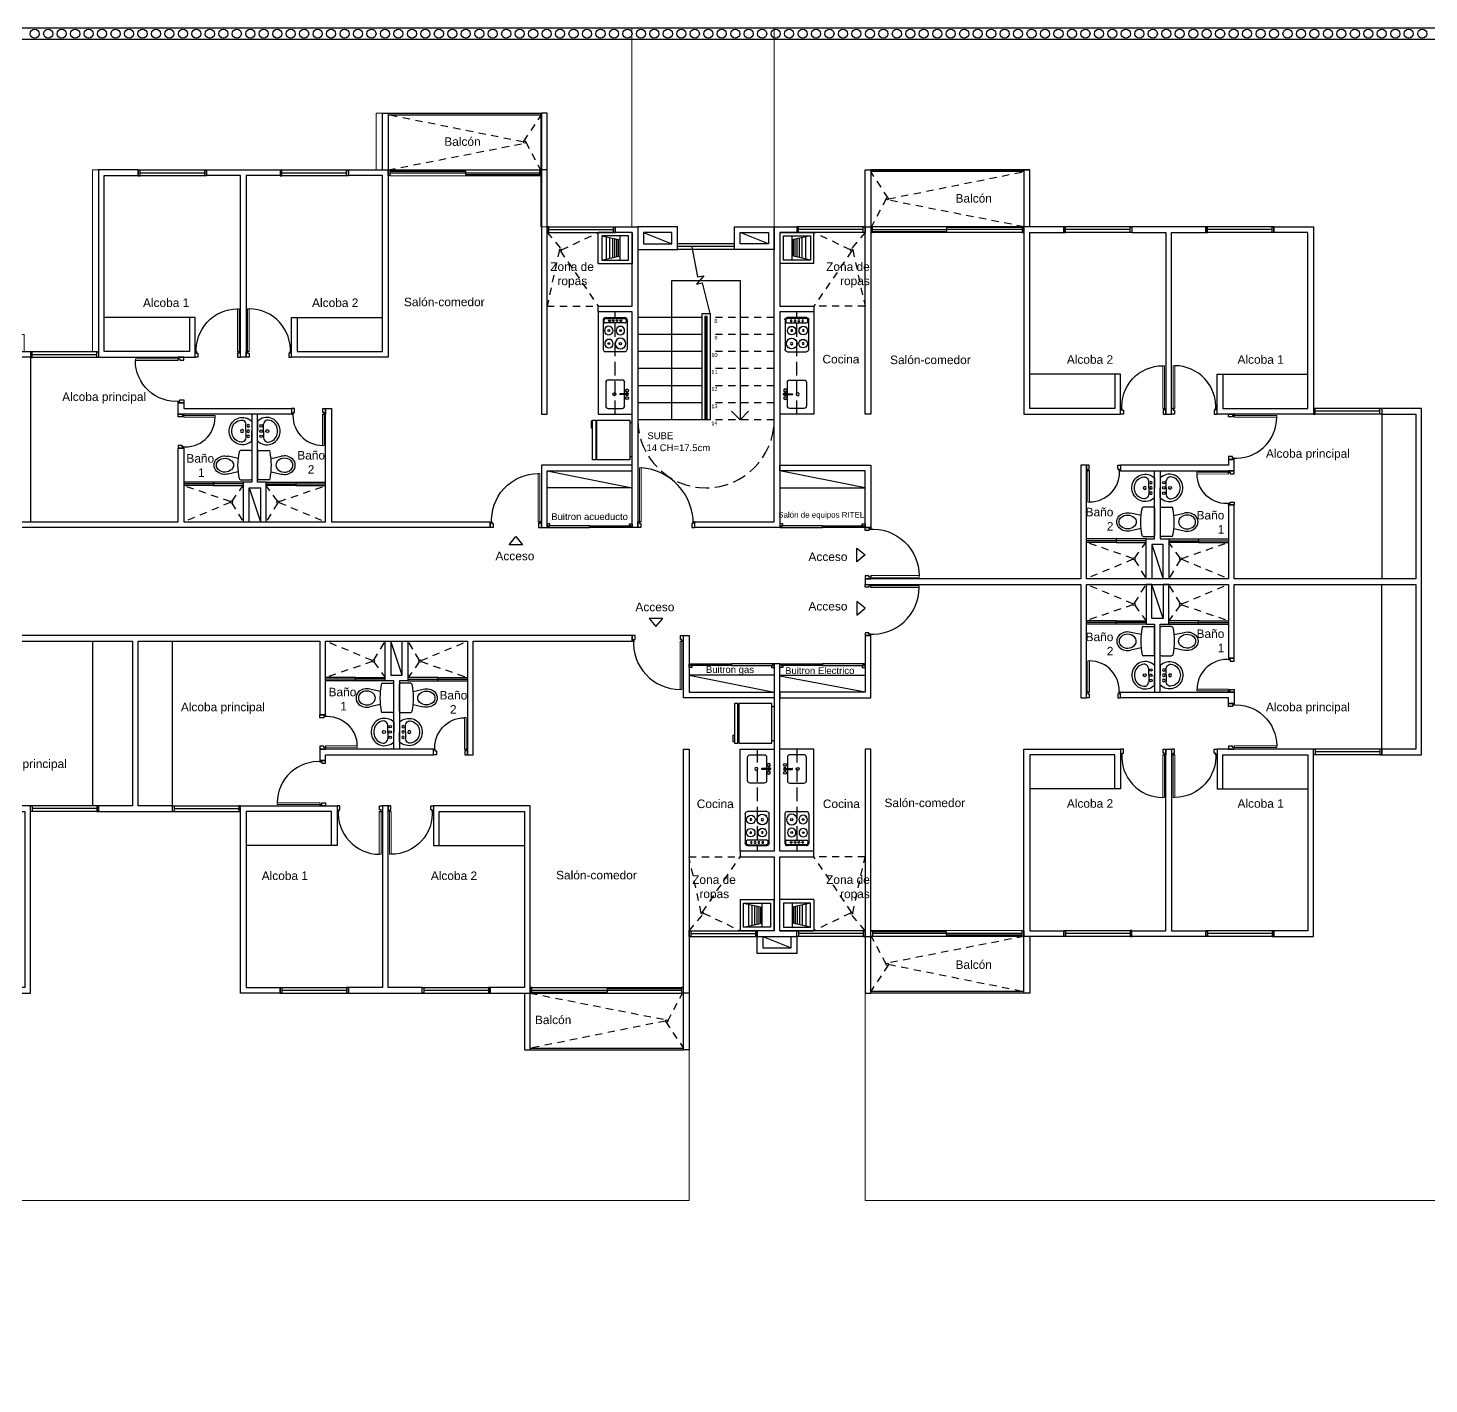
# Model space of a CAD drawing. Header units: metres. Extents: x 0 to 570, y -16 to 122.
# Drawn here: x 371.13 to 395.81, y 79.67 to 103.55 of the extents above; entities that cross this region are included whole.
import ezdxf

# ---------------------------------------------------------------- set-up
doc = ezdxf.new("R2010")
doc.units = ezdxf.units.M
doc.linetypes.add('ACAD_ISO02W100', pattern=[15, 12, -3])
doc.linetypes.add('DASHED2', pattern=[9.525, 6.35, -3.175])
for name, color, linetype in [('ARQ- MUROS MAMPOSTERIA', 40, 'Continuous'), ('ARQ-MOBILIARIO URBANO', 252, 'Continuous'), ('ARQ-MUEBLES', 253, 'Continuous'), ('ARQ-MUEBLES FIJOS', 252, 'Continuous'), ('ARQ-MUROS BAJOS', 252, 'Continuous'), ('ARQ-MUROS MAMPOSTERIA', 7, 'Continuous'), ('ARQ-MUROS VACIADOS', 7, 'Continuous'), ('ARQ-PROYECCIONES', 252, 'ACAD_ISO02W100'), ('ARQ-PUERTAS', 252, 'Continuous'), ('ARQ-SUELO', 252, 'Continuous'), ('ARQ-TEXTO', 7, 'Continuous'), ('ARQ-VENTANAS', 252, 'Continuous')]:
    doc.layers.add(name, color=color, linetype=linetype)
doc.layers.add('ARQ-ZONAS VERDES', color=82, linetype='Continuous', lineweight=13)
doc.styles.get("Standard").update_dxf_attribs({"font": 'arial.ttf'})

# ---------------------------------------------------------------- blocks, each defined once
blk = doc.blocks.new('reja')
at = {"layer": 'ARQ-MOBILIARIO URBANO'}
for points in [[(132.436, 234.341), (132.442, 285.041), (87.754, 285.041), (87.754, 279.341)], [(132.236, 234.341), (132.242, 284.841), (87.954, 284.841), (87.954, 279.341)]]:
    blk.add_lwpolyline(points, dxfattribs=at)
for centre in [(99.83, 284.94), (100.067, 284.94), (100.304, 284.94), (100.542, 284.94), (100.779, 284.94), (101.016, 284.94), (101.253, 284.94), (101.491, 284.94), (101.728, 284.94), (101.965, 284.94), (102.202, 284.94), (102.44, 284.94), (102.677, 284.94), (102.914, 284.94), (103.152, 284.94), (103.389, 284.94), (103.626, 284.94), (103.863, 284.94), (104.101, 284.94), (104.338, 284.94), (104.575, 284.94), (104.812, 284.94), (105.05, 284.94), (105.287, 284.94), (105.524, 284.94), (105.761, 284.94), (105.999, 284.94), (106.236, 284.94), (106.473, 284.94), (106.711, 284.94), (106.948, 284.94), (107.185, 284.94), (107.422, 284.94), (107.66, 284.94), (107.897, 284.94), (108.134, 284.94), (108.371, 284.94), (108.609, 284.94), (108.846, 284.94), (109.083, 284.94), (109.32, 284.94), (109.558, 284.94), (109.795, 284.94), (110.032, 284.94), (110.27, 284.94), (110.507, 284.94), (110.744, 284.94), (110.981, 284.94), (111.219, 284.94), (111.456, 284.94), (111.693, 284.94), (111.93, 284.94), (112.168, 284.94), (112.405, 284.94), (112.642, 284.94), (112.879, 284.94), (113.117, 284.94), (113.354, 284.94), (113.591, 284.94), (113.828, 284.94), (114.066, 284.94), (114.303, 284.94), (114.54, 284.94), (114.778, 284.94), (115.015, 284.94), (115.252, 284.94), (115.489, 284.94), (115.727, 284.94), (115.964, 284.94), (116.201, 284.94), (116.438, 284.94), (116.676, 284.94), (116.913, 284.94), (117.15, 284.94), (117.387, 284.94), (117.625, 284.94), (117.862, 284.94), (118.099, 284.94), (118.337, 284.94), (118.574, 284.94), (118.811, 284.94), (119.048, 284.94), (119.286, 284.94), (119.523, 284.94), (119.76, 284.94), (119.997, 284.94), (120.235, 284.94), (120.472, 284.94), (120.709, 284.94), (120.946, 284.94), (121.184, 284.94), (121.421, 284.94), (121.658, 284.94), (121.896, 284.94), (122.133, 284.94), (122.37, 284.94), (122.607, 284.94), (122.845, 284.94), (123.082, 284.94), (123.319, 284.94), (123.556, 284.94), (123.794, 284.94), (124.031, 284.94), (124.268, 284.94)]:
    blk.add_circle(centre, 0.08, dxfattribs=at)
blk = doc.blocks.new('Lavadero')
at = {"layer": 'ARQ-MUEBLES FIJOS'}
for p, q in [((92.851, -13.811), (92.851, -13.307)), ((93.401, -13.307), (92.851, -13.307)), ((93.401, -13.307), (93.401, -13.811)), ((92.908, -13.362), (93.204, -13.429)), ((92.984, -13.736), (92.984, -13.379)), ((93.039, -13.724), (93.039, -13.391)), ((93.085, -13.713), (93.085, -13.402)), ((93.122, -13.705), (93.122, -13.41)), ((93.154, -13.698), (93.154, -13.417)), ((93.181, -13.691), (93.181, -13.424)), ((93.204, -13.753), (93.204, -13.362)), ((92.908, -13.753), (93.204, -13.686)), ((92.851, -13.811), (93.401, -13.811))]:
    blk.add_line(p, q, dxfattribs=at)
blk.add_lwpolyline([(92.908, -13.753), (93.343, -13.753), (93.343, -13.362), (92.908, -13.362)], close=True, dxfattribs=at)
blk = doc.blocks.new('Fogón')
at = {"layer": 'ARQ-MUEBLES FIJOS'}
for p, q in [((91.937, -15.317), (91.937, -14.796)), ((91.953, -14.836), (91.953, -14.796)), ((91.976, -14.757), (92.316, -14.757)), ((91.976, -14.772), (92.316, -14.772)), ((92.34, -14.796), (92.34, -14.836)), ((92.355, -14.796), (92.355, -15.317)), ((92.324, -14.851), (91.969, -14.851)), ((91.97, -15.046), (91.987, -15.03)), ((91.972, -14.922), (91.987, -14.939)), ((92.094, -15.047), (92.078, -15.03)), ((92.095, -14.923), (92.079, -14.939)), ((92.175, -14.923), (92.192, -14.94)), ((92.175, -15.047), (92.191, -15.031)), ((92.299, -15.048), (92.282, -15.031)), ((92.299, -14.924), (92.283, -14.94)), ((91.973, -15.276), (91.99, -15.26)), ((91.974, -15.152), (91.99, -15.169)), ((92.098, -15.153), (92.081, -15.169)), ((92.097, -15.277), (92.081, -15.26)), ((92.16, -15.14), (92.179, -15.158)), ((92.163, -15.291), (92.18, -15.273)), ((92.311, -15.138), (92.294, -15.156)), ((92.314, -15.289), (92.295, -15.271)), ((92.316, -15.357), (91.976, -15.357))]:
    blk.add_line(p, q, dxfattribs=at)
for centre, radius in [((92.044, -14.812), 0.0158), ((92.111, -14.812), 0.0158), ((92.178, -14.812), 0.0158), ((92.245, -14.812), 0.0158), ((92.033, -14.984), 0.0158), ((92.237, -14.986), 0.0158), ((92.036, -15.215), 0.0158), ((92.237, -15.215), 0.0198)]:
    blk.add_circle(centre, radius, dxfattribs=at)
for centre, radius, start, end in [((91.976, -14.796), 0.0395, 90, 180), ((91.976, -14.796), 0.0237, 90, 180), ((92.316, -14.796), 0.0395, 0, 90), ((92.316, -14.796), 0.0237, 0, 90), ((91.969, -14.836), 0.0158, 180, 270), ((92.033, -14.984), 0.075, 138.017, 221.983), ((92.033, -14.984), 0.075, 48.017, 131.983), ((92.033, -14.984), 0.075, 228.017, 311.983), ((92.033, -14.984), 0.075, 318.017, 41.983), ((92.237, -14.986), 0.075, 138.017, 221.983), ((92.237, -14.986), 0.075, 48.017, 131.983), ((92.237, -14.986), 0.075, 228.017, 311.983), ((92.237, -14.986), 0.075, 318.017, 41.983), ((92.324, -14.836), 0.0158, 270, 0), ((92.036, -15.215), 0.075, 138.017, 221.983), ((92.036, -15.215), 0.075, 48.017, 131.983), ((92.036, -15.215), 0.075, 228.017, 311.983), ((92.036, -15.215), 0.075, 318.017, 41.983), ((92.237, -15.215), 0.094, 138.017, 221.983), ((92.237, -15.215), 0.094, 48.017, 131.983), ((92.237, -15.215), 0.094, 228.017, 311.983), ((92.237, -15.215), 0.094, 318.017, 41.983), ((91.976, -15.317), 0.0395, 180, 270), ((92.316, -15.317), 0.0395, 270, 0)]:
    blk.add_arc(centre, radius, start, end, dxfattribs=at)
blk = doc.blocks.new('Lavaplatos')
at = {"layer": 'ARQ-MUEBLES FIJOS'}
for p, q in [((91.453, -15.998), (91.453, -16.415)), ((91.745, -15.957), (91.495, -15.957)), ((91.786, -16.198), (91.786, -15.998)), ((91.828, -16.198), (91.703, -16.198)), ((91.828, -16.215), (91.703, -16.215)), ((91.786, -16.415), (91.786, -16.215)), ((91.495, -16.457), (91.745, -16.457))]:
    blk.add_line(p, q, dxfattribs=at)
for centre, radius in [((91.606, -16.207), 0.0265), ((91.828, -16.14), 0.025), ((91.828, -16.277), 0.025)]:
    blk.add_circle(centre, radius, dxfattribs=at)
for centre, radius, start, end in [((91.495, -15.998), 0.0417, 90, 180), ((91.745, -15.998), 0.0417, 360, 90), ((91.709, -16.207), 0.0103, 125.728, 234.272), ((91.828, -16.207), 0.025, 199.4712, 160.5288), ((91.826, -16.207), 0.00862, 284.8879, 75.1121), ((91.495, -16.415), 0.0417, 180, 270), ((91.745, -16.415), 0.0417, 270, 360)]:
    blk.add_arc(centre, radius, start, end, dxfattribs=at)
blk = doc.blocks.new('Puerta 0.9')
at = {"layer": 'ARQ-PUERTAS', "lineweight": 15}
for p, q in [((16.185, 5.825), (17.037, 5.826)), ((16.185, 5.795), (16.185, 5.825)), ((16.185, 5.795), (17.037, 5.796))]:
    blk.add_line(p, q, dxfattribs=at)
at = {"layer": 'ARQ-PUERTAS'}
for points in [[(17.037, 6.671), (17.037, 6.646), (17.067, 6.646), (17.067, 6.621), (17.137, 6.621), (17.137, 6.671), (17.037, 6.671)], [(17.037, 5.826), (17.037, 5.796)], [(17.037, 5.771), (17.037, 5.796), (17.067, 5.796), (17.067, 5.821), (17.137, 5.821), (17.137, 5.771), (17.037, 5.771)]]:
    blk.add_lwpolyline(points, dxfattribs=at)
blk.add_arc((17.007, 5.825), 0.822, 85.8181, 180, dxfattribs=at)
blk = doc.blocks.new('Ventana 1.2')
at = {"layer": 'ARQ-VENTANAS'}
for points in [[(15.55, 11.68), (15.55, 11.58), (15.58, 11.58), (15.58, 11.68), (15.55, 11.68)], [(15.58, 11.63), (16.72, 11.63)], [(16.75, 11.68), (16.75, 11.58), (16.72, 11.58), (16.72, 11.68), (16.75, 11.68)]]:
    blk.add_lwpolyline(points, dxfattribs=at)
blk = doc.blocks.new('Puerta 0.6')
at = {"layer": 'ARQ-PUERTAS', "lineweight": 15}
for p, q in [((20.502, 5.801), (21.055, 5.802)), ((20.502, 5.771), (20.502, 5.801)), ((20.502, 5.771), (21.055, 5.772))]:
    blk.add_line(p, q, dxfattribs=at)
at = {"layer": 'ARQ-PUERTAS'}
for points in [[(21.055, 6.347), (21.055, 6.322), (21.085, 6.322), (21.085, 6.297), (21.155, 6.297), (21.155, 6.347), (21.055, 6.347)], [(21.055, 5.802), (21.055, 5.772)], [(21.055, 5.747), (21.055, 5.772), (21.085, 5.772), (21.085, 5.797), (21.155, 5.797), (21.155, 5.747), (21.055, 5.747)]]:
    blk.add_lwpolyline(points, dxfattribs=at)
blk.add_arc((21.026, 5.801), 0.523, 83.5458, 180, dxfattribs=at)
blk = doc.blocks.new('Puerta 0.8')
at = {"layer": 'ARQ-PUERTAS', "lineweight": 15}
for p, q in [((18.211, 5.844), (18.211, 5.874)), ((18.211, 5.874), (18.963, 5.874)), ((18.211, 5.844), (18.963, 5.844))]:
    blk.add_line(p, q, dxfattribs=at)
at = {"layer": 'ARQ-PUERTAS'}
for points in [[(18.963, 6.619), (18.963, 6.594), (18.993, 6.594), (18.993, 6.569), (19.063, 6.569), (19.063, 6.619), (18.963, 6.619)], [(18.963, 5.874), (18.963, 5.844)], [(18.963, 5.819), (18.963, 5.844), (18.993, 5.844), (18.993, 5.869), (19.063, 5.869), (19.063, 5.819), (18.963, 5.819)]]:
    blk.add_lwpolyline(points, dxfattribs=at)
blk.add_arc((18.934, 5.874), 0.723, 85.2611, 180, dxfattribs=at)
blk = doc.blocks.new('Lavamanos')
at = {"layer": 'ARQ-MUEBLES FIJOS'}
for p, q in [((34.437, 6.668), (34.437, 6.493)), ((34.437, 6.319), (34.437, 6.493)), ((34.541, 6.493), (34.541, 6.615)), ((34.541, 6.493), (34.541, 6.371))]:
    blk.add_line(p, q, dxfattribs=at)
for centre, radius in [((34.5, 6.586), 0.0223), ((34.5, 6.493), 0.0223), ((34.5, 6.4), 0.0223), ((34.61, 6.493), 0.026)]:
    blk.add_circle(centre, radius, dxfattribs=at)
for centre, radius, start, end in [((34.601, 6.501), 0.233, 9.4865, 134.6131), ((34.624, 6.605), 0.0835, 110.8942, 172.9245), ((34.618, 6.629), 0.0594, 82.6194, 114.0846), ((34.602, 6.504), 0.186, 11.3181, 82.6194), ((34.601, 6.485), 0.233, 225.3869, 350.5135), ((34.602, 6.483), 0.186, 277.3806, 348.6819), ((34.637, 6.493), 0.154, 342.3331, 17.6669), ((34.651, 6.493), 0.186, 345.4378, 14.5622), ((34.624, 6.382), 0.0835, 187.0755, 249.1058), ((34.618, 6.358), 0.0594, 245.9154, 277.3806)]:
    blk.add_arc(centre, radius, start, end, dxfattribs=at)
blk = doc.blocks.new('Retrete')
at = {"layer": 'ARQ-MUEBLES FIJOS'}
for p, q in [((34.903, 7.765), (35.083, 7.765)), ((35.122, 7.623), (35.302, 7.663)), ((35.083, 7.248), (34.903, 7.248)), ((35.122, 7.391), (35.302, 7.351))]:
    blk.add_line(p, q, dxfattribs=at)
blk.add_lwpolyline([(34.883, 7.745), (34.883, 7.268)], dxfattribs=at)
for centre, radius, start, end in [((34.903, 7.745), 0.02, 90, 180), ((35.083, 7.745), 0.02, 0, 90), ((33.931, 7.506), 1.196, 348.4979, 11.5021), ((35.358, 7.453), 0.217, 47.7304, 104.9157), ((35.312, 7.507), 0.105, 134.7584, 180), ((35.312, 7.507), 0.105, 180, 225.2416), ((35.358, 7.457), 0.172, 47.7304, 134.0038), ((35.358, 7.556), 0.172, 225.9962, 312.2696), ((35.398, 7.509), 0.108, 359.0117, 45), ((35.398, 7.505), 0.108, 315, 0.9883), ((35.401, 7.509), 0.147, 359.0117, 45), ((35.401, 7.505), 0.147, 315, 0.9883), ((34.903, 7.268), 0.02, 180, 270), ((35.083, 7.268), 0.02, 270, 0), ((35.358, 7.561), 0.217, 255.0843, 312.2696)]:
    blk.add_arc(centre, radius, start, end, dxfattribs=at)
blk = doc.blocks.new('Nevera')
at = {"layer": 'ARQ-MUEBLES'}
for p, q in [((92.077, -16.629), (92.077, -16.747)), ((92.101, -16.629), (92.077, -16.629)), ((92.077, -16.747), (92.101, -16.747)), ((92.761, -16.654), (92.801, -16.654)), ((92.761, -17.254), (92.801, -17.254))]:
    blk.add_line(p, q, dxfattribs=at)
for points in [[(92.161, -17.309), (92.101, -17.309), (92.101, -16.609), (92.161, -16.609)], [(92.761, -16.609), (92.761, -17.309), (92.177, -17.309), (92.177, -16.609)]]:
    blk.add_lwpolyline(points, close=True, dxfattribs=at)
blk.add_lwpolyline([(92.801, -17.254), (92.801, -16.654)], dxfattribs=at)
blk = doc.blocks.new('puerta buitron cerrada')
at = {"layer": 'ARQ-PUERTAS'}
for points in [[(401.447, 27.158), (401.472, 27.158), (401.472, 27.188), (401.497, 27.188), (401.497, 27.223), (401.447, 27.223), (401.447, 27.158)], [(402.947, 27.158), (402.922, 27.158), (402.922, 27.188), (402.897, 27.188), (402.897, 27.223), (402.947, 27.223), (402.947, 27.158)]]:
    blk.add_lwpolyline(points, dxfattribs=at)
for points in [[(401.472, 27.188), (401.472, 27.158), (402.197, 27.158), (402.197, 27.188)], [(402.922, 27.188), (402.922, 27.158), (402.197, 27.158), (402.197, 27.188)]]:
    blk.add_lwpolyline(points, close=True, dxfattribs=at)

msp = doc.modelspace()

# ---------------------------------------------------------------- linework, layer by layer
at = {"layer": 'ARQ- MUROS MAMPOSTERIA'}
for points in [[(384.374, 95.85), (384.374, 95.85)], [(384.374, 91.75), (384.374, 91.75)]]:
    msp.add_lwpolyline(points, dxfattribs=at)
at = {"layer": 'ARQ-MUEBLES FIJOS'}
for points in [[(381.174, 98.55), (381.174, 96.75), (381.774, 96.75)], [(384.974, 98.55), (384.974, 96.75), (384.374, 96.75)], [(373.974, 98.45), (372.474, 98.45)], [(375.874, 98.45), (377.374, 98.45)], [(371.174, 97.75), (371.174, 94.85)], [(390.274, 97.45), (388.774, 97.45)], [(392.174, 97.45), (393.674, 97.45)], [(394.974, 96.75), (394.974, 93.85)], [(394.974, 90.85), (394.974, 93.75)], [(372.274, 89.85), (372.274, 92.75)], [(373.674, 89.85), (373.674, 92.75)], [(383.674, 89.05), (383.674, 90.85), (384.274, 90.85)], [(384.974, 89.05), (384.974, 90.85), (384.374, 90.85)], [(390.274, 90.15), (388.774, 90.15)], [(392.174, 90.15), (393.674, 90.15)], [(376.474, 89.15), (374.974, 89.15)], [(378.374, 89.15), (379.874, 89.15)]]:
    msp.add_lwpolyline(points, dxfattribs=at)
at = {"layer": 'ARQ-MUROS BAJOS'}
msp.add_line((383.144, 96.65), (383.094, 96.65), dxfattribs=at)
for points in [[(377.374, 101.05), (377.374, 102.05), (377.474, 102.05), (377.474, 101.05)], [(377.474, 102.05), (380.174, 102.05)], [(377.474, 102.02), (380.174, 102.02)], [(380.274, 101.05), (380.274, 102.05), (380.174, 102.05), (380.174, 101.05)], [(373.074, 101.05), (374.274, 101.05)], [(373.074, 100.95), (374.274, 100.95)], [(375.574, 101.05), (376.774, 101.05)], [(375.574, 100.95), (376.774, 100.95)], [(385.874, 100.05), (385.874, 101.05), (385.974, 101.05), (385.974, 100.05)], [(388.674, 101.05), (385.974, 101.05)], [(388.674, 101.02), (385.974, 101.02)], [(388.774, 100.05), (388.774, 101.05), (388.674, 101.05), (388.674, 100.05)], [(380.274, 100.05), (381.474, 100.05)], [(380.274, 99.95), (381.474, 99.95)], [(385.874, 100.05), (384.674, 100.05)], [(385.874, 99.95), (384.674, 99.95)], [(390.574, 100.05), (389.374, 100.05)], [(390.574, 99.95), (389.374, 99.95)], [(393.074, 100.05), (391.874, 100.05)], [(393.074, 99.95), (391.874, 99.95)], [(383.574, 99.7), (382.574, 99.7)], [(383.574, 99.65), (382.574, 99.65)], [(383.054, 96.65), (383.054, 96.65), (383.004, 96.65), (383.004, 98.45), (383.004, 98.52), (383.074, 98.52), (383.144, 98.52), (383.144, 96.65)], [(383.094, 96.65), (383.094, 98.45), (383.094, 98.47), (383.074, 98.47), (383.054, 98.47), (383.054, 96.65)], [(371.174, 97.85), (372.374, 97.85)], [(371.174, 97.75), (372.374, 97.75)], [(394.974, 96.85), (393.774, 96.85)], [(394.974, 96.75), (393.774, 96.75)], [(394.974, 90.85), (393.774, 90.85)], [(394.974, 90.75), (393.774, 90.75)], [(372.374, 89.85), (371.174, 89.85)], [(373.674, 89.85), (374.874, 89.85)], [(372.374, 89.75), (371.174, 89.75)], [(373.674, 89.75), (374.874, 89.75)], [(382.774, 87.65), (383.974, 87.65)], [(385.874, 87.65), (384.674, 87.65)], [(390.574, 87.65), (389.374, 87.65)], [(393.074, 87.65), (391.874, 87.65)], [(382.774, 87.55), (383.974, 87.55)], [(385.874, 87.55), (384.674, 87.55)], [(385.874, 87.55), (385.874, 86.55), (385.974, 86.55), (385.974, 87.55)], [(388.774, 87.55), (388.774, 86.55), (388.674, 86.55), (388.674, 87.55)], [(390.574, 87.55), (389.374, 87.55)], [(393.074, 87.55), (391.874, 87.55)], [(375.574, 86.65), (376.774, 86.65)], [(378.074, 86.65), (379.274, 86.65)], [(375.574, 86.55), (376.774, 86.55)], [(378.074, 86.55), (379.274, 86.55)], [(379.874, 86.55), (379.874, 85.55), (379.974, 85.55), (379.974, 86.55)], [(382.774, 86.55), (382.774, 85.55), (382.674, 85.55), (382.674, 86.55)], [(388.674, 86.58), (385.974, 86.58)], [(388.674, 86.55), (385.974, 86.55)], [(379.974, 85.58), (382.674, 85.58)], [(379.974, 85.55), (382.674, 85.55)]]:
    msp.add_lwpolyline(points, dxfattribs=at)
at = {"layer": 'ARQ-MUROS MAMPOSTERIA'}
for points in [[(381.874, 99.75), (381.874, 99.65), (382.574, 99.65), (382.574, 99.75), (382.574, 100.05), (381.874, 100.05), (381.874, 99.75)], [(384.274, 99.75), (384.274, 99.65), (383.574, 99.65), (383.574, 99.75), (383.574, 100.05), (384.274, 100.05), (384.274, 99.75)], [(375.074, 96.75), (375.074, 95.55), (374.924, 95.55), (374.924, 94.85), (375.024, 94.85), (375.024, 95.45), (375.199, 95.45), (375.224, 95.45), (375.224, 94.85), (375.324, 94.85), (375.324, 95.55), (375.174, 95.55), (375.174, 96.75), (375.074, 96.75)], [(381.774, 95.85), (380.174, 95.85), (380.174, 94.75), (380.274, 94.75), (380.274, 95.75), (381.774, 95.75), (381.774, 95.85)], [(384.374, 95.85), (385.974, 95.85), (385.974, 94.75), (385.874, 94.75), (385.874, 95.75), (384.374, 95.75), (384.374, 95.85), (384.374, 95.85)], [(391.074, 95.75), (391.074, 94.55), (391.224, 94.55), (391.224, 93.85), (391.124, 93.85), (391.124, 94.45), (390.949, 94.45), (390.924, 94.45), (390.924, 93.85), (390.824, 93.85), (390.824, 94.55), (390.974, 94.55), (390.974, 95.75), (391.074, 95.75)], [(391.074, 91.85), (391.074, 93.05), (391.224, 93.05), (391.224, 93.75), (391.124, 93.75), (391.124, 93.15), (390.949, 93.15), (390.924, 93.15), (390.924, 93.75), (390.824, 93.75), (390.824, 93.05), (390.974, 93.05), (390.974, 91.85), (391.074, 91.85)], [(384.274, 91.75), (382.674, 91.75), (382.674, 92.85), (382.774, 92.85), (382.774, 91.85), (384.274, 91.85), (384.274, 91.75), (384.274, 91.75)], [(384.374, 91.75), (385.974, 91.75), (385.974, 92.85), (385.874, 92.85), (385.874, 91.85), (384.374, 91.85), (384.374, 91.75), (384.374, 91.75)], [(377.574, 90.85), (377.574, 92.05), (377.424, 92.05), (377.424, 92.75), (377.524, 92.75), (377.524, 92.15), (377.699, 92.15), (377.724, 92.15), (377.724, 92.75), (377.824, 92.75), (377.824, 92.05), (377.674, 92.05), (377.674, 90.85), (377.574, 90.85)], [(383.974, 87.55), (384.074, 87.55), (384.074, 87.35), (384.574, 87.35), (384.574, 87.55), (384.674, 87.55), (384.674, 87.25), (383.974, 87.25), (383.974, 87.55)]]:
    msp.add_lwpolyline(points, dxfattribs=at)
for points in [[(382.474, 99.75), (382.474, 99.95), (381.974, 99.95), (381.974, 99.75)], [(383.674, 99.75), (383.674, 99.95), (384.174, 99.95), (384.174, 99.75)]]:
    msp.add_lwpolyline(points, close=True, dxfattribs=at)
at = {"layer": 'ARQ-MUROS VACIADOS'}
for points in [[(373.974, 97.85), (372.474, 97.85), (372.474, 100.95), (373.074, 100.95), (373.074, 101.05), (372.374, 101.05), (372.374, 97.75), (374.074, 97.75), (374.074, 97.85), (374.074, 98.45), (373.974, 98.45)], [(374.974, 100.95), (374.974, 97.75), (374.874, 97.75), (374.874, 100.95), (374.274, 100.95), (374.274, 101.05), (374.974, 101.05), (375.574, 101.05), (375.574, 100.95)], [(375.874, 97.85), (377.374, 97.85), (377.374, 100.95), (376.774, 100.95), (376.774, 101.05), (377.474, 101.05), (377.474, 97.75), (375.774, 97.75), (375.774, 97.85), (375.774, 98.45), (375.874, 98.45)], [(384.274, 94.75), (382.874, 94.75), (382.874, 94.85), (384.274, 94.85), (384.274, 98.55), (384.274, 100.05), (384.674, 100.05), (384.674, 99.95), (384.374, 99.95), (384.374, 98.65), (384.974, 98.65), (384.974, 98.55), (384.374, 98.55), (384.374, 94.75)], [(390.274, 96.85), (388.774, 96.85), (388.774, 99.95), (389.374, 99.95), (389.374, 100.05), (388.674, 100.05), (388.674, 96.75), (390.374, 96.75), (390.374, 96.85), (390.374, 97.45), (390.274, 97.45)], [(391.174, 99.95), (391.174, 96.75), (391.274, 96.75), (391.274, 99.95), (391.874, 99.95), (391.874, 100.05), (391.174, 100.05), (390.574, 100.05), (390.574, 99.95)], [(392.174, 96.85), (393.674, 96.85), (393.674, 99.95), (393.074, 99.95), (393.074, 100.05), (393.774, 100.05), (393.774, 96.75), (392.074, 96.75), (392.074, 96.85), (392.074, 97.45), (392.174, 97.45)], [(375.174, 96.75), (373.774, 96.75), (373.774, 96.95), (373.874, 96.95), (373.874, 96.85), (375.074, 96.85), (375.174, 96.85), (375.774, 96.85), (375.774, 96.75)], [(390.974, 95.75), (392.374, 95.75), (392.374, 95.95), (392.274, 95.95), (392.274, 95.85), (391.074, 95.85), (390.974, 95.85), (390.374, 95.85), (390.374, 95.75)], [(390.974, 91.85), (392.374, 91.85), (392.374, 91.65), (392.274, 91.65), (392.274, 91.75), (391.074, 91.75), (390.974, 91.75), (390.374, 91.75), (390.374, 91.85)], [(377.674, 90.85), (376.274, 90.85), (376.274, 90.65), (376.374, 90.65), (376.374, 90.75), (377.574, 90.75), (377.674, 90.75), (378.274, 90.75), (378.274, 90.85)], [(390.274, 90.75), (388.774, 90.75), (388.774, 87.65), (389.374, 87.65), (389.374, 87.55), (388.674, 87.55), (388.674, 90.85), (390.374, 90.85), (390.374, 90.75), (390.374, 90.15), (390.274, 90.15)], [(391.174, 87.65), (391.174, 90.85), (391.274, 90.85), (391.274, 87.65), (391.874, 87.65), (391.874, 87.55), (391.174, 87.55), (390.574, 87.55), (390.574, 87.65)], [(392.174, 90.75), (393.674, 90.75), (393.674, 87.65), (393.074, 87.65), (393.074, 87.55), (393.774, 87.55), (393.774, 90.85), (392.074, 90.85), (392.074, 90.75), (392.074, 90.15), (392.174, 90.15)], [(369.574, 89.75), (371.074, 89.75), (371.074, 86.65), (370.474, 86.65), (370.474, 86.55), (371.174, 86.55), (371.174, 89.85), (369.474, 89.85), (369.474, 89.75), (369.474, 89.15), (369.574, 89.15)], [(376.474, 89.75), (374.974, 89.75), (374.974, 86.65), (375.574, 86.65), (375.574, 86.55), (374.874, 86.55), (374.874, 89.85), (376.574, 89.85), (376.574, 89.75), (376.574, 89.15), (376.474, 89.15)], [(377.474, 86.65), (377.474, 89.85), (377.374, 89.85), (377.374, 86.65), (376.774, 86.65), (376.774, 86.55), (377.474, 86.55), (378.074, 86.55), (378.074, 86.65)], [(378.374, 89.75), (379.874, 89.75), (379.874, 86.65), (379.274, 86.65), (379.274, 86.55), (379.974, 86.55), (379.974, 89.85), (378.274, 89.85), (378.274, 89.75), (378.274, 89.15), (378.374, 89.15)]]:
    msp.add_lwpolyline(points, close=True, dxfattribs=at)
for points in [[(380.174, 96.75), (380.274, 96.75), (380.274, 101.05), (380.174, 101.05), (380.174, 96.75)], [(381.774, 95.75), (381.774, 98.55), (381.174, 98.55), (381.174, 98.65), (381.774, 98.65), (381.774, 98.75), (381.774, 99.95), (381.474, 99.95), (381.474, 100.05), (381.874, 100.05), (381.874, 95.75), (381.874, 94.75), (381.774, 94.75), (381.774, 95.75)], [(385.974, 96.75), (385.874, 96.75), (385.874, 100.05), (385.974, 100.05), (385.974, 96.75)], [(370.574, 97.85), (371.174, 97.85), (371.174, 97.75), (370.574, 97.75)], [(370.574, 94.85), (373.774, 94.85), (373.774, 96.15), (373.874, 96.15), (373.874, 94.85), (376.374, 94.85), (376.374, 96.85), (376.474, 96.85), (376.474, 94.85), (379.274, 94.85), (379.274, 94.75), (370.474, 94.75)], [(394.974, 96.85), (394.974, 96.75), (395.574, 96.75), (395.574, 93.85), (392.374, 93.85), (392.374, 95.15), (392.274, 95.15), (392.274, 93.85), (389.774, 93.85), (389.774, 95.85), (389.674, 95.85), (389.674, 93.85), (385.874, 93.85), (385.874, 93.75), (389.674, 93.75), (389.674, 91.75), (389.774, 91.75), (389.774, 93.75), (392.274, 93.75), (392.274, 92.45), (392.374, 92.45), (392.374, 93.75), (395.574, 93.75), (395.574, 90.85), (394.974, 90.85), (394.974, 90.75), (395.674, 90.75), (395.674, 96.85), (394.974, 96.85)], [(373.874, 96.15), (373.774, 96.15)], [(392.274, 95.15), (392.374, 95.15)], [(369.774, 92.75), (372.974, 92.75), (372.974, 89.85), (372.374, 89.85), (372.374, 89.75), (373.674, 89.75), (373.674, 89.85), (373.074, 89.85), (373.074, 92.75), (376.274, 92.75), (376.274, 91.45), (376.374, 91.45), (376.374, 92.75), (378.874, 92.75), (378.874, 90.75), (378.974, 90.75), (378.974, 92.75), (381.774, 92.75), (381.774, 92.85), (364.274, 92.85)], [(376.374, 91.45), (376.374, 92.05), (376.374, 92.75), (376.674, 92.75), (377.424, 92.75), (377.824, 92.75)], [(384.374, 92.35), (384.274, 92.35), (384.274, 89.05), (383.674, 89.05), (383.674, 88.95), (384.274, 88.95), (384.274, 87.65), (383.974, 87.649), (383.974, 87.564), (383.974, 87.55), (384.674, 87.55), (384.674, 87.649), (384.374, 87.65), (384.374, 88.95), (384.974, 88.95), (384.974, 89.05), (384.374, 89.05), (384.374, 92.35)], [(376.374, 91.45), (376.274, 91.45)], [(382.674, 90.85), (382.774, 90.85), (382.774, 86.55), (382.674, 86.55), (382.674, 90.85)], [(385.974, 90.85), (385.874, 90.85), (385.874, 87.55), (385.974, 87.55), (385.974, 90.85)]]:
    msp.add_lwpolyline(points, dxfattribs=at)
at = {"layer": 'ARQ-PROYECCIONES', "ltscale": 0.02}
for points in [[(381.474, 96.75), (381.474, 98.55)], [(384.674, 96.75), (384.674, 98.55)], [(383.974, 90.85), (383.974, 89.05)], [(384.674, 90.85), (384.674, 89.05)]]:
    msp.add_lwpolyline(points, dxfattribs=at)
msp.add_arc((383.074, 96.65), 1.2, 180, 0, dxfattribs=at)
at = {"layer": 'ARQ-PUERTAS', "lineweight": 15}
for p, q in [((381.899, 95.802), (381.929, 95.802)), ((381.899, 95.802), (381.899, 94.85)), ((381.929, 95.802), (381.929, 94.85))]:
    msp.add_line(p, q, dxfattribs=at)
at = {"layer": 'ARQ-PUERTAS'}
for points in [[(374.924, 95.52), (373.874, 95.52)], [(374.924, 95.55), (374.399, 95.55)], [(374.924, 95.55), (374.399, 95.55)], [(374.399, 95.55), (374.399, 95.49)], [(375.324, 95.55), (375.849, 95.55)], [(375.324, 95.52), (376.374, 95.52)], [(375.849, 95.55), (375.849, 95.49)], [(374.399, 95.49), (373.874, 95.49)], [(375.849, 95.49), (376.374, 95.49)], [(381.874, 94.85), (381.899, 94.85), (381.899, 94.82), (381.924, 94.82), (381.924, 94.75), (381.874, 94.75), (381.874, 94.85)], [(381.929, 94.85), (381.899, 94.85)], [(382.874, 94.85), (382.849, 94.85), (382.849, 94.82), (382.824, 94.82), (382.824, 94.75), (382.874, 94.75), (382.874, 94.85)], [(390.824, 94.52), (389.774, 94.52)], [(390.824, 94.55), (390.299, 94.55)], [(390.299, 94.55), (390.299, 94.49)], [(391.224, 94.55), (391.749, 94.55)], [(391.224, 94.55), (391.749, 94.55)], [(391.224, 94.52), (392.274, 94.52)], [(391.749, 94.55), (391.749, 94.49)], [(390.299, 94.49), (389.774, 94.49)], [(391.749, 94.49), (392.274, 94.49)], [(390.299, 93.11), (389.774, 93.11)], [(390.824, 93.08), (389.774, 93.08)], [(390.299, 93.05), (390.299, 93.11)], [(390.824, 93.05), (390.299, 93.05)], [(391.224, 93.08), (392.274, 93.08)], [(391.224, 93.05), (391.749, 93.05)], [(391.224, 93.05), (391.749, 93.05)], [(391.749, 93.11), (392.274, 93.11)], [(391.749, 93.05), (391.749, 93.11)], [(376.899, 92.11), (376.374, 92.11)], [(377.424, 92.08), (376.374, 92.08)], [(376.899, 92.05), (376.899, 92.11)], [(377.424, 92.05), (376.899, 92.05)], [(377.424, 92.05), (376.899, 92.05)], [(377.824, 92.08), (378.874, 92.08)], [(377.824, 92.05), (378.349, 92.05)], [(378.349, 92.11), (378.874, 92.11)], [(378.349, 92.05), (378.349, 92.11)]]:
    msp.add_lwpolyline(points, dxfattribs=at)
msp.add_arc((381.865, 94.82), 0.984, 360, 86.2601, dxfattribs=at)
at = {"layer": 'ARQ-SUELO', "linetype": 'DASHED2', "ltscale": 0.02}
for p, q in [((379.86, 101.541), (377.474, 102.02)), ((379.866, 101.555), (380.174, 102.02)), ((377.474, 101.05), (379.88, 101.521)), ((379.9, 101.541), (380.159, 101.05)), ((386.282, 100.555), (385.974, 101.02)), ((386.288, 100.541), (388.674, 101.02)), ((386.248, 100.541), (385.989, 100.05)), ((388.674, 100.05), (386.268, 100.521)), ((380.274, 99.95), (380.525, 99.654)), ((380.53, 99.641), (381.174, 99.95)), ((385.618, 99.641), (384.974, 99.95)), ((385.874, 99.95), (385.623, 99.654)), ((380.49, 99.641), (380.274, 98.65)), ((380.51, 99.621), (381.174, 98.65)), ((385.638, 99.621), (384.974, 98.65)), ((385.658, 99.641), (385.874, 98.65)), ((380.274, 98.65), (381.174, 98.65)), ((385.874, 98.65), (384.974, 98.65)), ((384.274, 96.65), (383.144, 96.65)), ((374.694, 95.208), (373.874, 95.49)), ((374.725, 95.216), (374.924, 95.49)), ((375.523, 95.216), (375.324, 95.49)), ((375.554, 95.208), (376.374, 95.49)), ((374.694, 95.192), (373.874, 94.85)), ((374.723, 95.183), (374.924, 94.85)), ((375.525, 95.183), (375.324, 94.85)), ((375.554, 95.192), (376.374, 94.85)), ((390.594, 94.208), (389.774, 94.49)), ((390.625, 94.216), (390.824, 94.49)), ((391.423, 94.216), (391.224, 94.49)), ((391.454, 94.208), (392.274, 94.49)), ((390.594, 94.192), (389.774, 93.85)), ((390.623, 94.183), (390.824, 93.85)), ((391.425, 94.183), (391.224, 93.85)), ((391.454, 94.192), (392.274, 93.85)), ((390.594, 93.408), (389.774, 93.75)), ((390.623, 93.417), (390.824, 93.75)), ((391.425, 93.417), (391.224, 93.75)), ((391.454, 93.408), (392.274, 93.75)), ((390.594, 93.392), (389.774, 93.11)), ((390.625, 93.384), (390.824, 93.11)), ((391.423, 93.384), (391.224, 93.11)), ((391.454, 93.392), (392.274, 93.11)), ((377.194, 92.408), (376.374, 92.75)), ((377.223, 92.417), (377.424, 92.75)), ((378.025, 92.417), (377.824, 92.75)), ((378.054, 92.408), (378.874, 92.75)), ((377.194, 92.392), (376.374, 92.11)), ((377.225, 92.384), (377.424, 92.11)), ((378.023, 92.384), (377.824, 92.11)), ((378.054, 92.392), (378.874, 92.11)), ((382.99, 87.959), (382.774, 88.95)), ((382.774, 88.95), (383.674, 88.95)), ((383.01, 87.979), (383.674, 88.95)), ((385.638, 87.979), (384.974, 88.95)), ((385.874, 88.95), (384.974, 88.95)), ((385.658, 87.959), (385.874, 88.95)), ((382.774, 87.65), (383.025, 87.946)), ((383.03, 87.959), (383.674, 87.65)), ((385.618, 87.959), (384.974, 87.65)), ((385.874, 87.65), (385.623, 87.946)), ((386.248, 87.059), (385.989, 87.55)), ((388.674, 87.55), (386.268, 87.079)), ((386.282, 87.045), (385.974, 86.58)), ((386.288, 87.059), (388.674, 86.58)), ((379.974, 86.55), (382.38, 86.079)), ((382.4, 86.059), (382.659, 86.55)), ((382.36, 86.059), (379.974, 85.58)), ((382.366, 86.045), (382.674, 85.58))]:
    msp.add_line(p, q, dxfattribs=at)
at = {"layer": 'ARQ-SUELO'}
msp.add_line((383.094, 96.65), (381.874, 96.65), dxfattribs=at)
for points in [[(377.474, 101.05), (380.174, 101.05)], [(377.504, 100.95), (380.174, 100.948)], [(388.674, 100.05), (385.974, 100.05)], [(388.644, 99.95), (385.974, 99.948)], [(383.574, 99.75), (382.574, 99.75)], [(383.004, 98.45), (381.874, 98.45)], [(383.094, 98.45), (383.054, 98.45)], [(383.074, 98.45), (383.074, 96.65)], [(383.004, 98.15), (381.874, 98.15)], [(383.094, 98.15), (383.054, 98.15)], [(383.004, 97.85), (381.874, 97.85)], [(383.094, 97.85), (383.054, 97.85)], [(383.004, 97.55), (381.874, 97.55)], [(383.004, 97.25), (381.874, 97.25)], [(383.094, 97.25), (383.054, 97.25)], [(383.004, 96.95), (381.874, 96.95)], [(383.094, 96.95), (383.054, 96.95)], [(374.399, 95.55), (373.874, 95.55)], [(375.849, 95.55), (376.374, 95.55)], [(374.399, 95.49), (374.924, 95.49)], [(375.849, 95.49), (375.324, 95.49)], [(381.774, 95.45), (380.274, 95.45)], [(384.374, 95.45), (385.874, 95.45)], [(390.299, 94.55), (389.774, 94.55)], [(391.749, 94.55), (392.274, 94.55)], [(390.299, 94.49), (390.824, 94.49)], [(391.749, 94.49), (391.224, 94.49)], [(390.299, 93.05), (389.774, 93.05)], [(390.299, 93.11), (390.824, 93.11)], [(391.749, 93.11), (391.224, 93.11)], [(391.749, 93.05), (392.274, 93.05)], [(376.899, 92.05), (376.374, 92.05)], [(376.899, 92.11), (377.424, 92.11)], [(378.349, 92.11), (377.824, 92.11)], [(378.349, 92.05), (378.874, 92.05)], [(384.274, 92.15), (382.774, 92.15)], [(384.374, 92.15), (385.874, 92.15)], [(388.644, 87.65), (385.974, 87.652)], [(388.674, 87.55), (385.974, 87.55)], [(380.004, 86.65), (382.674, 86.652)], [(379.974, 86.55), (382.674, 86.55)]]:
    msp.add_lwpolyline(points, dxfattribs=at)
at = {"layer": 'ARQ-SUELO', "linetype": 'DASHED2', "ltscale": 0.02}
for points in [[(384.274, 98.45), (383.144, 98.45)], [(384.274, 98.15), (383.144, 98.15)], [(384.274, 97.85), (383.144, 97.85)], [(384.274, 97.55), (383.144, 97.55)], [(384.274, 97.25), (383.144, 97.25)], [(384.274, 96.95), (383.144, 96.95)]]:
    msp.add_lwpolyline(points, dxfattribs=at)
at = {"layer": 'ARQ-SUELO'}
for centre in [(379.88, 101.541), (386.268, 100.541), (380.51, 99.641), (385.638, 99.641), (374.714, 95.2), (375.535, 95.2), (390.613, 94.2), (391.434, 94.2), (390.613, 93.4), (391.434, 93.4), (377.214, 92.4), (378.035, 92.4), (383.01, 87.959), (385.638, 87.959), (386.268, 87.059), (382.38, 86.059)]:
    msp.add_circle(centre, 0.02, dxfattribs=at)
at = {"layer": 'ARQ-TEXTO'}
for points in [[(381.974, 99.95), (382.474, 99.75)], [(384.174, 99.75), (383.674, 99.95)], [(382.822, 99.697), (382.922, 99.167), (383.033, 99.187), (382.903, 99.039), (383.005, 99.062), (383.144, 98.497)], [(382.474, 96.65), (382.474, 99.1), (383.674, 99.1), (383.674, 96.65)], [(383.524, 96.8), (383.674, 96.65), (383.824, 96.8)], [(380.274, 95.75), (381.774, 95.45)], [(385.874, 95.45), (384.374, 95.75)], [(375.024, 95.45), (375.224, 94.85)], [(390.924, 94.45), (391.124, 93.85)], [(391.124, 93.15), (390.924, 93.75)], [(377.724, 92.15), (377.524, 92.75)], [(382.774, 92.15), (384.274, 91.85)], [(385.874, 91.85), (384.374, 92.131)], [(384.074, 87.55), (384.574, 87.35)]]:
    msp.add_lwpolyline(points, dxfattribs=at)
for points in [[(379.724, 94.593), (379.844, 94.449), (379.604, 94.449)], [(385.874, 94.27), (385.73, 94.15), (385.73, 94.39)], [(385.874, 93.33), (385.73, 93.45), (385.73, 93.21)], [(382.19, 93.007), (382.31, 93.151), (382.07, 93.151)]]:
    msp.add_lwpolyline(points, close=True, dxfattribs=at)
at = {"layer": 'ARQ-VENTANAS'}
for points in [[(377.474, 101.05), (377.504, 101.05), (377.504, 100.95), (377.474, 100.95), (377.474, 101.05)], [(377.504, 101.029), (378.839, 101.028)], [(377.504, 100.999), (378.874, 100.998)], [(378.839, 101.028), (378.839, 100.968)], [(378.839, 100.968), (378.839, 100.968), (380.144, 100.968)], [(378.874, 100.998), (380.144, 101)], [(380.144, 101.05), (380.174, 101.05), (380.174, 100.95), (380.144, 100.95), (380.144, 101.05)], [(386.004, 100.05), (385.974, 100.05), (385.974, 99.95), (386.004, 99.95), (386.004, 100.05)], [(387.274, 99.998), (386.004, 100)], [(387.309, 99.968), (387.309, 99.968), (386.004, 99.968)], [(388.644, 99.999), (387.274, 99.998)], [(388.644, 100.029), (387.309, 100.028)], [(387.309, 100.028), (387.309, 99.968)], [(388.674, 100.05), (388.644, 100.05), (388.644, 99.95), (388.674, 99.95), (388.674, 100.05)], [(386.004, 87.55), (385.974, 87.55), (385.974, 87.65), (386.004, 87.65), (386.004, 87.55)], [(387.309, 87.631), (387.309, 87.631), (386.004, 87.631)], [(387.274, 87.601), (386.004, 87.6)], [(388.644, 87.6), (387.274, 87.601)], [(387.309, 87.571), (387.309, 87.631)], [(388.674, 87.55), (388.644, 87.55), (388.644, 87.65), (388.674, 87.65), (388.674, 87.55)], [(388.644, 87.57), (387.309, 87.571)], [(379.974, 86.55), (380.004, 86.55), (380.004, 86.65), (379.974, 86.65), (379.974, 86.55)], [(381.339, 86.631), (381.339, 86.631), (382.644, 86.631)], [(381.339, 86.571), (381.339, 86.631)], [(382.644, 86.55), (382.674, 86.55), (382.674, 86.65), (382.644, 86.65), (382.644, 86.55)], [(380.004, 86.6), (381.374, 86.601)], [(380.004, 86.57), (381.339, 86.571)], [(381.374, 86.601), (382.644, 86.6)]]:
    msp.add_lwpolyline(points, dxfattribs=at)
at = {"layer": 'ARQ-ZONAS VERDES'}
for points in [[(360.966, 101.049), (360.966, 103.55), (381.766, 103.55), (381.766, 100.05), (380.166, 100.05), (380.166, 102.05), (377.316, 102.05), (377.266, 102.05), (377.266, 101.05), (372.266, 101.05), (372.267, 97.85), (371.066, 97.85), (371.066, 98.15), (370.466, 98.15), (370.466, 100.049), (368.866, 100.049), (368.866, 102.049), (365.966, 102.049), (365.966, 101.049), (360.966, 101.049)], [(403.862, 103.55), (384.274, 103.55), (384.274, 100.049), (385.874, 100.049), (385.874, 101.049), (388.774, 101.049), (388.774, 100.049), (393.774, 100.049), (393.774, 96.85), (395.674, 96.85), (395.674, 90.749), (393.774, 90.749), (393.774, 87.549), (388.774, 87.549), (388.774, 86.549), (385.874, 86.549), (385.874, 82.9), (403.86, 82.9), (403.862, 103.55)], [(361.674, 87.55), (361.674, 82.9), (382.774, 82.9), (382.774, 85.55), (379.874, 85.55), (379.874, 86.55), (374.874, 86.55), (374.874, 89.75), (371.174, 89.75), (371.174, 86.55), (366.174, 86.55), (366.174, 85.55), (363.274, 85.55), (363.274, 87.55), (361.674, 87.55)]]:
    msp.add_lwpolyline(points, dxfattribs=at)

# ---------------------------------------------------------------- block references
at = {"layer": 'ARQ-MUEBLES'}
msp.add_blockref('Nevera', (288.973, 113.254), dxfattribs=at)
at = {"layer": 'ARQ-MUEBLES', "xscale": -1, "rotation": 180}
msp.add_blockref('Nevera', (291.473, 74.346), dxfattribs=at)
at = {"layer": 'ARQ-MUEBLES FIJOS', "yscale": 1.090909090971033, "zscale": 1.090909090971033}
for p, xscale in [((279.882, 114.466), 1.090909090971033), ((486.266, 114.466), -1.090909090971033)]:
    msp.add_blockref('Lavadero', p, dxfattribs=dict(at, xscale=xscale))
at = {"layer": 'ARQ-MUEBLES FIJOS'}
for name, p in [('Fogón', (289.328, 113.206)), ('Lavaplatos', (289.854, 113.307)), ('Lavamanos', (340.737, 89.957)), ('Retrete', (340.291, 88.343)), ('Lavamanos', (356.637, 88.957)), ('Retrete', (356.191, 87.343))]:
    msp.add_blockref(name, p, dxfattribs=at)
at = {"layer": 'ARQ-MUEBLES FIJOS', "xscale": -1}
for name, p in [('Fogón', (476.82, 113.206)), ('Lavaplatos', (476.294, 113.307)), ('Lavamanos', (409.511, 89.957)), ('Retrete', (409.957, 88.343)), ('Lavamanos', (425.411, 88.957)), ('Retrete', (425.857, 87.343))]:
    msp.add_blockref(name, p, dxfattribs=at)
at = {"layer": 'ARQ-MUEBLES FIJOS', "rotation": 180}
for name, p in [('Retrete', (425.857, 100.256)), ('Lavamanos', (425.411, 98.643)), ('Retrete', (412.457, 99.256)), ('Lavamanos', (412.011, 97.643)), ('Lavaplatos', (476.294, 74.293)), ('Fogón', (476.82, 74.393))]:
    msp.add_blockref(name, p, dxfattribs=at)
at = {"layer": 'ARQ-MUEBLES FIJOS', "xscale": -1, "rotation": 180}
for name, p in [('Retrete', (356.191, 100.256)), ('Lavamanos', (356.637, 98.643)), ('Retrete', (342.791, 99.256)), ('Lavamanos', (343.237, 97.643)), ('Lavaplatos', (292.354, 74.293)), ('Fogón', (291.828, 74.393))]:
    msp.add_blockref(name, p, dxfattribs=at)
at = {"layer": 'ARQ-MUEBLES FIJOS', "yscale": 1.090909090971033, "zscale": 1.090909090971033, "rotation": 180}
for p, xscale in [((282.382, 73.134), -1.090909090971033), ((486.266, 73.134), 1.090909090971033)]:
    msp.add_blockref('Lavadero', p, dxfattribs=dict(at, xscale=xscale))
at = {"layer": 'ARQ-MUROS BAJOS', "xscale": -1, "rotation": 90}
msp.add_blockref('Puerta 0.9', (385.944, 111.887), dxfattribs=at)
at = {"layer": 'ARQ-MUROS BAJOS', "rotation": 90.00000000000001}
msp.add_blockref('Puerta 0.9', (388.444, 75.713), dxfattribs=at)
at = {"layer": 'ARQ-MUROS MAMPOSTERIA'}
msp.add_blockref('reja', (271.42, -181.491), dxfattribs=at)
at = {"layer": 'ARQ-PUERTAS', "xscale": -1}
for name, p, rotation in [('Puerta 0.8', (380.693, 116.813), 90), ('Puerta 0.8', (354.811, 103.569), 180), ('Puerta 0.8', (354.811, 103.569), 180), ('Puerta 0.8', (396.993, 115.813), 90), ('Puerta 0.6', (384.027, 74.695), 270), ('Puerta 0.6', (371.219, 101.496), 180), ('Puerta 0.6', (384.621, 111.905), 90), ('Puerta 0.8', (385.455, 71.786), 270), ('Puerta 0.8', (371.655, 70.786), 270)]:
    msp.add_blockref(name, p, dxfattribs=dict(at, rotation=rotation))
at = {"layer": 'ARQ-PUERTAS'}
for name, p, rotation in [('Puerta 0.8', (369.155, 116.813), 270), ('Puerta 0.8', (385.455, 115.813), 270), ('Puerta 0.6', (394.929, 102.496), 180), ('Puerta 0.6', (382.121, 75.695), 90.00000000000001), ('Puerta 0.8', (411.337, 102.569), 180), ('Puerta 0.8', (411.337, 102.569), 180), ('Puerta 0.9', (403.011, 99.52), 180), ('Puerta 0.6', (384.027, 112.905), 270), ('Puerta 0.8', (396.993, 71.786), 90.00000000000001), ('Puerta 0.8', (383.193, 70.786), 90.00000000000001)]:
    msp.add_blockref(name, p, dxfattribs=dict(at, rotation=rotation))
at = {"layer": 'ARQ-PUERTAS', "xscale": -1}
for name, p in [('Puerta 0.9', (403.011, 88.079)), ('Puerta 0.8', (411.337, 85.031)), ('Puerta 0.8', (411.337, 85.031)), ('Puerta 0.6', (397.429, 85.103))]:
    msp.add_blockref(name, p, dxfattribs=at)
at = {"layer": 'ARQ-PUERTAS'}
for name, p in [('Puerta 0.6', (371.219, 86.103)), ('Puerta 0.8', (357.311, 84.031)), ('Puerta 0.8', (357.311, 84.031))]:
    msp.add_blockref(name, p, dxfattribs=at)
at = {"layer": 'ARQ-TEXTO', "xscale": -1}
for p in [(783.221, 67.592), (787.321, 67.592)]:
    msp.add_blockref('puerta buitron cerrada', p, dxfattribs=at)
at = {"layer": 'ARQ-TEXTO', "rotation": 180}
msp.add_blockref('puerta buitron cerrada', (785.721, 119.508), dxfattribs=at)
at = {"layer": 'ARQ-TEXTO', "xscale": -1, "rotation": 180}
msp.add_blockref('puerta buitron cerrada', (-17.073, 119.508), dxfattribs=at)
at = {"layer": 'ARQ-VENTANAS'}
for p in [(357.524, 89.369), (360.024, 89.369), (364.724, 88.369), (355.624, 86.169)]:
    msp.add_blockref('Ventana 1.2', p, dxfattribs=at)
at = {"layer": 'ARQ-VENTANAS', "xscale": -1}
for p in [(401.424, 88.369), (406.124, 88.369), (408.624, 88.369), (410.524, 85.169)]:
    msp.add_blockref('Ventana 1.2', p, dxfattribs=at)
at = {"layer": 'ARQ-VENTANAS', "rotation": 180}
for p in [(410.524, 102.43), (387.924, 101.431), (401.424, 99.23), (406.124, 99.231), (408.624, 99.23)]:
    msp.add_blockref('Ventana 1.2', p, dxfattribs=at)
at = {"layer": 'ARQ-VENTANAS', "xscale": -1, "rotation": 180}
for p in [(358.124, 101.43), (367.224, 99.23), (360.024, 98.23), (362.524, 98.231)]:
    msp.add_blockref('Ventana 1.2', p, dxfattribs=at)

# ---------------------------------------------------------------- texts
at = {"layer": 'ARQ-TEXTO'}
for s, p in [('SUBE', (382.041, 96.308)), ('14 CH=17.5cm', (382.025, 96.097))]:
    msp.add_text(s, height=0.12, dxfattribs=at).set_placement(p)
for s, width, heights, insert, char_height, attachment_point in [('\\pi0.4245;Balcón', 1.03544, [0], (378.039, 101.625), 0.15, 1), ('Balcón', 1.03544, [0], (388.109, 100.625), 0.15, 3), ('\\pi0.1397;Zona de \\P\\pi0.26648;ropas{\\H1.132x; }', 1.03544, [0], (380.19, 99.421), 0.15, 1), ('Zona de ropas{\\H1.132x; }', 1.03544, [0], (385.958, 99.421), 0.15, 3), ('\\pi0.25843;Alcoba 1', 1.03544, [0], (372.898, 98.786), 0.15, 1), ('Alcoba 2', 1.03544, [0], (376.95, 98.786), 0.15, 3), ('\\pi-0.37902;Salón-comedor', 1.03544, [0], (378.132, 98.8), 0.15, 1), ('{\\fCalibri Light|b0|i0|c0|p34;8}', 0.07, [0], (383.275, 98.424), 0.07, 3), ('{\\fCalibri Light|b0|i0|c0|p34;9}', 0.07, [0], (383.275, 98.124), 0.07, 3), ('{\\fCalibri Light|b0|i0|c0|p34;10}', 0.07, [0], (383.275, 97.824), 0.07, 3), ('Cocina', 1.03544, [0], (385.776, 97.792), 0.15, 3), ('Salón-comedor', 1.03544, [0], (387.736, 97.78), 0.15, 3), ('\\pi0.23101;Alcoba 2', 1.03544, [0], (389.198, 97.786), 0.15, 1), ('Alcoba 1', 1.03544, [0], (393.25, 97.786), 0.15, 3), ('{\\fCalibri Light|b0|i0|c0|p34;11}', 0.07, [0], (383.275, 97.524), 0.07, 3), ('{\\fCalibri Light|b0|i0|c0|p34;12}', 0.07, [0], (383.275, 97.224), 0.07, 3), ('{\\H1.5x;Alcoba principal}', 1.59138, [0], (371.733, 97.13), 0.1, 1), ('{\\fCalibri Light|b0|i0|c0|p34;13}', 0.07, [0], (383.275, 96.924), 0.07, 3), ('{\\fCalibri Light|b0|i0|c0|p34;14}', 0.07, [0.033], (383.275, 96.624), 0.07, 3), ('\\pi-0.0243;Baño \\P\\pi0.18121;1{\\H1.13609x; }', 0.41768, [0], (373.945, 96.044), 0.15, 1), ('\\pi-0.0243;Baño \\P\\pi0.15916;2{\\H1.13609x; }', 0.41768, [0], (375.899, 96.099), 0.15, 1), ('{\\H1.5x;Alcoba principal}', 1.59138, [0], (394.415, 96.13), 0.1, 3), ('Buitron acueducto', 2.45839, [0.151], (381.698, 94.882), 0.12, 9), ('Salón de equipos RITEL', 2.45839, [0], (385.86, 94.896), 0.1, 9), ('Baño 2{\\H1.13609x; }', 0.41768, [0], (390.249, 95.099), 0.15, 3), ('Baño 1{\\H1.13609x; }', 0.41768, [0], (392.203, 95.044), 0.15, 3), ('Acceso', 1.03544, [0], (380.051, 94.173), 0.15, 9), ('Acceso', 1.03544, [0], (385.565, 94.16), 0.15, 9), ('Acceso', 1.03544, [0], (382.517, 93.427), 0.15, 3), ('Acceso', 1.03544, [0], (385.565, 93.44), 0.15, 3), ('Baño 2{\\H1.13609x; }', 0.41768, [0], (390.249, 92.5), 0.15, 9), ('Baño 1{\\H1.13609x; }', 0.41768, [0], (392.203, 92.556), 0.15, 9), ('Buitron gas', 2.45839, [0], (383.919, 92.311), 0.12, 3), ('Buitron Electrico', 2.45839, [0], (385.687, 92.291), 0.12, 3), ('\\pi-0.0243;Baño \\P\\pi0.18121;1{\\H1.13609x; }', 0.41768, [0], (376.45, 91.529), 0.15, 7), ('\\pi-0.0243;Baño \\P\\pi0.15916;2{\\H1.13609x; }', 0.41768, [0], (378.404, 91.473), 0.15, 7), ('{\\H1.5x;Alcoba principal}', 1.59138, [0], (373.824, 91.47), 0.1, 7), ('{\\H1.5x;Alcoba principal}', 1.59138, [0], (394.415, 91.47), 0.1, 9), ('{\\H1.5x;Alcoba principal}', 1.59138, [0], (371.815, 90.47), 0.1, 9), ('\\pi0.4025;Cocina', 1.03544, [0], (382.508, 89.808), 0.15, 7), ('Cocina', 1.03544, [0], (385.784, 89.808), 0.15, 9), ('Salón-comedor', 1.03544, [0], (387.638, 89.825), 0.15, 9), ('\\pi0.23101;Alcoba 2', 1.03544, [0], (389.198, 89.814), 0.15, 7), ('Alcoba 1', 1.03544, [0], (393.25, 89.814), 0.15, 9), ('\\pi0.25843;Alcoba 1', 1.03544, [0], (374.989, 88.541), 0.15, 7), ('Alcoba 2', 1.03544, [0], (379.042, 88.541), 0.15, 9), ('\\pi-0.37902;Salón-comedor', 1.03544, [0], (380.812, 88.552), 0.15, 7), ('\\pi0.1397;Zona de \\P\\pi0.26648;ropas{\\H1.132x; }', 1.03544, [0], (382.69, 88.179), 0.15, 7), ('Zona de ropas{\\H1.132x; }', 1.03544, [0], (385.958, 88.179), 0.15, 9), ('Balcón', 1.03544, [0], (388.109, 86.975), 0.15, 9), ('Balcón', 1.03544, [0], (380.701, 86.155), 0.15, 3)]:
    msp.add_mtext_dynamic_manual_height_columns(s, width=width, gutter_width=12.5, heights=heights, dxfattribs=dict(at, insert=insert, char_height=char_height, attachment_point=attachment_point))

doc.saveas('drawing.dxf')
